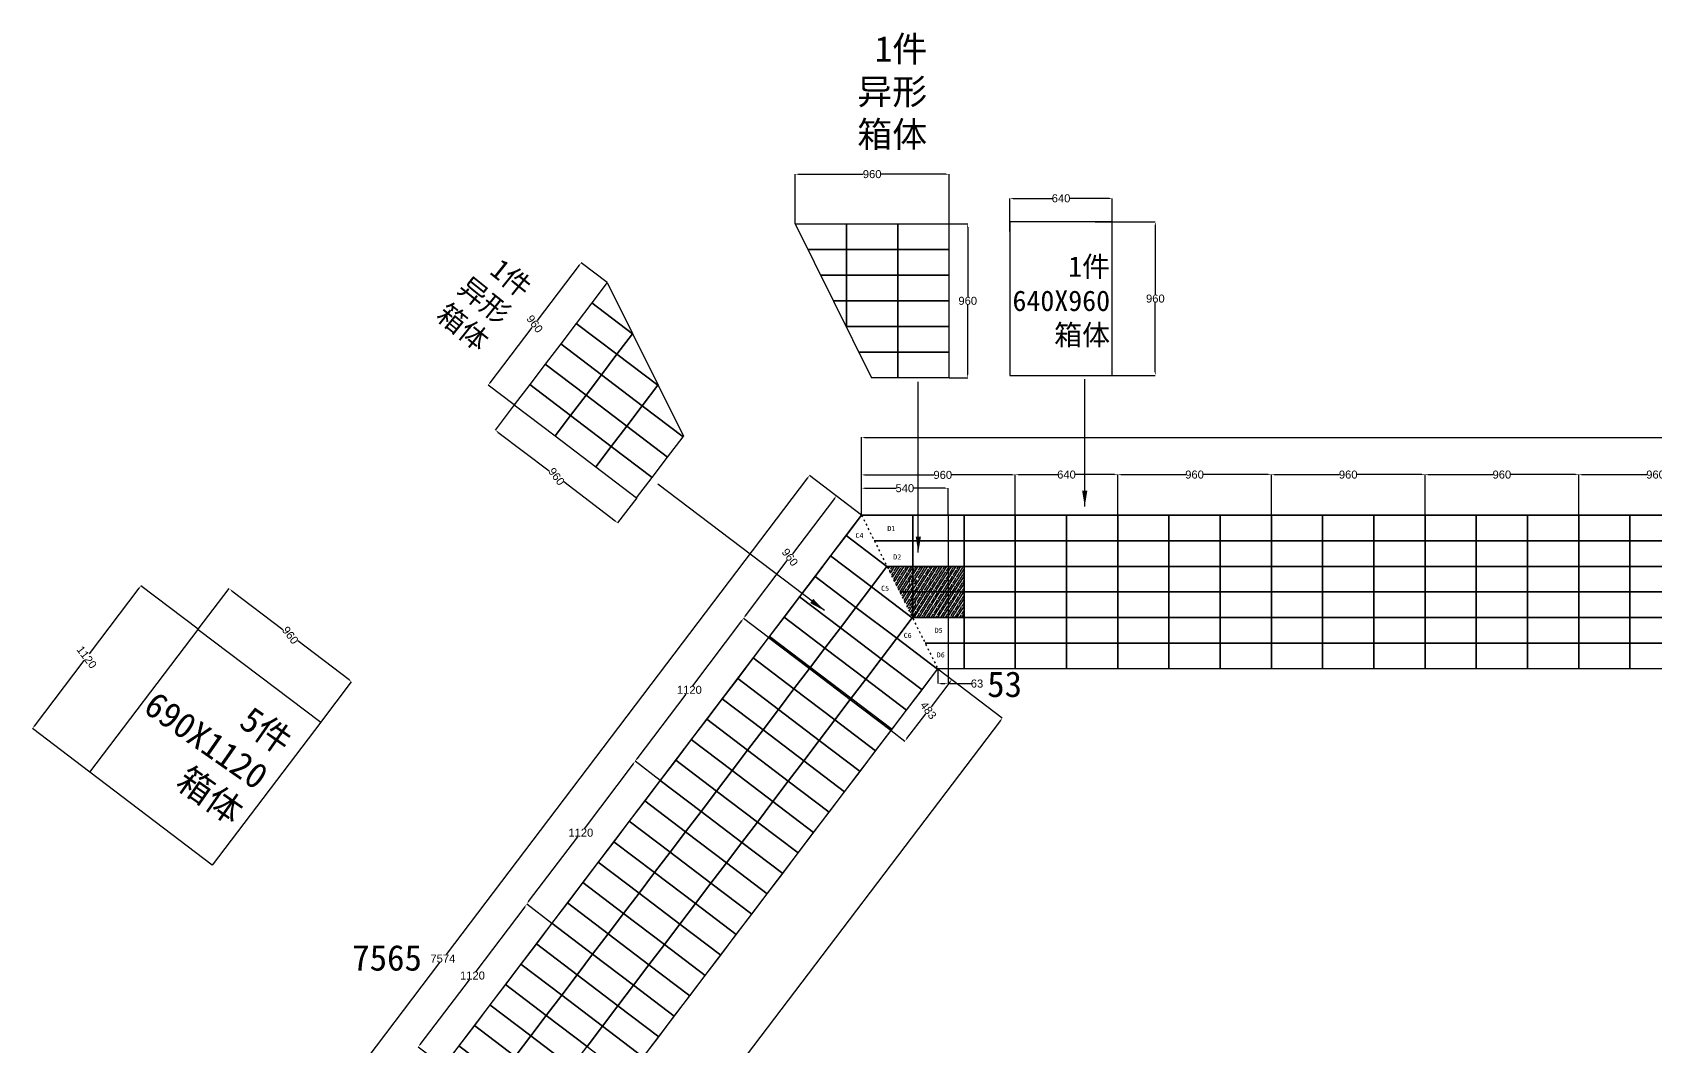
# Model space of a CAD drawing. Header units: inches. Extents: x 21093 to 127854, y 9039 to 35434.
# Drawn here: x 104754 to 114894, y 29102 to 35434 of the extents above; entities that cross this region are included whole.
import ezdxf

# ---------------------------------------------------------------- set-up
doc = ezdxf.new("R2010")
doc.units = ezdxf.units.IN
doc.header["$MEASUREMENT"] = 0
doc.linetypes.add('ACAD_ISO03W100', pattern=[30, 12, -18])
doc.styles.get("Standard").update_dxf_attribs({"font": 'arial.ttf'})
doc.dimstyles.get("Standard").update_dxf_attribs({"dimtxt": 50, "dimasz": 10, "dimexe": 0.18, "dimexo": 0.0625, "dimgap": 0.09, "dimtad": 0, "dimtih": 1, "dimtoh": 1, "dimdec": 0, "dimzin": 0, "dimdsep": 46, "dimtxsty": 'Standard', "dimcen": 0.09, "dimclrd": 3, "dimclre": 3, "dimclrt": 3, "dimadec": 0, "dimazin": 0, "dimtfac": 1, "dimtdec": 0, "dimtofl": 0, "dimtmove": 0, "dimatfit": 3, "dimfxl": 0, "dimtolj": 1, "dimtzin": 0, "dimarcsym": 0})
pattern_1 = [(237.63397, (107965.679, 25726.681), (-21.11614, 13.38315), []), (237.63397, (107969.545, 25709.432), (-21.11614, 13.38315), [31.25, -6.25, 0, -6.25])]

# ---------------------------------------------------------------- blocks, each defined once
blk = doc.blocks.new('*D179')
at = {"color": 3, "lineweight": -2}
for p, q in [((109934, 32420), (109934, 32589)), ((109954, 32588), (110149, 32588)), ((110454, 32588), (110259, 32588)), ((110474, 32420), (110474, 32589))]:
    blk.add_line(p, q, dxfattribs=at)
at = {"color": 3}
for points in [[(109954, 32592), (109954, 32585), (109934, 32588)], [(110454, 32592), (110454, 32585), (110474, 32588)]]:
    blk.add_solid(points, dxfattribs=at)
at = {"layer": 'Defpoints', "color": 0}
for p in [(109934, 32588), (109934, 32420), (110474, 32420)]:
    blk.add_point(p, dxfattribs=at)
at = {"color": 3, "insert": (110204, 32588), "char_height": 50, "attachment_point": 5}
blk.add_mtext('\\A1;540', dxfattribs=at)
blk = doc.blocks.new('*D180')
at = {"color": 3, "lineweight": -2}
for p, q in [((110410, 31460), (110410, 31368)), ((110474, 31460), (110474, 31368)), ((110430, 31368), (110454, 31368)), ((110474, 31368), (110619, 31368))]:
    blk.add_line(p, q, dxfattribs=at)
at = {"color": 3}
for points in [[(110430, 31371), (110430, 31365), (110410, 31368)], [(110454, 31371), (110454, 31365), (110474, 31368)]]:
    blk.add_solid(points, dxfattribs=at)
at = {"layer": 'Defpoints', "color": 0}
for p in [(110410, 31460), (110474, 31460), (110410, 31368)]:
    blk.add_point(p, dxfattribs=at)
at = {"color": 3, "insert": (110655, 31368), "char_height": 50, "attachment_point": 5}
blk.add_mtext('\\A1;63', dxfattribs=at)
blk = doc.blocks.new('*D181')
at = {"color": 3, "lineweight": -2}
for p, q in [((109596, 32652), (107338, 29677)), ((109934, 32420), (109608, 32668)), ((105041, 26651), (107299, 29626)), ((105354, 26388), (105028, 26635))]:
    blk.add_line(p, q, dxfattribs=at)
at = {"color": 3}
for points in [[(109593, 32654), (109599, 32650), (109608, 32667)], [(105038, 26653), (105043, 26649), (105028, 26635)]]:
    blk.add_solid(points, dxfattribs=at)
at = {"layer": 'Defpoints', "color": 0}
for p in [(109934, 32420), (105028, 26635), (105354, 26387)]:
    blk.add_point(p, dxfattribs=at)
at = {"color": 3, "insert": (107318, 29651), "char_height": 50, "attachment_point": 5}
blk.add_mtext('\\A1;7574', dxfattribs=at)
blk = doc.blocks.new('*D156')
at = {"color": 3, "lineweight": -2}
for p, q in [((110410, 31460), (110813, 31154)), ((110801, 31138), (108822, 28531)), ((106804, 25872), (108783, 28480)), ((106389, 26162), (106792, 25856))]:
    blk.add_line(p, q, dxfattribs=at)
at = {"color": 3}
for points in [[(110799, 31140), (110804, 31136), (110813, 31154)], [(106801, 25874), (106806, 25870), (106792, 25856)]]:
    blk.add_solid(points, dxfattribs=at)
at = {"layer": 'Defpoints', "color": 0}
for p in [(110410, 31460), (106389, 26162), (106792, 25856)]:
    blk.add_point(p, dxfattribs=at)
at = {"color": 3, "insert": (108802, 28505), "char_height": 50, "attachment_point": 5}
blk.add_mtext('\\A1;6651', dxfattribs=at)
blk = doc.blocks.new('*D184')
at = {"color": 3, "lineweight": -2}
for p, q in [((109934, 32420), (109934, 32672)), ((109954, 32671), (110386, 32671)), ((110874, 32671), (110496, 32671)), ((110894, 32420), (110894, 32672))]:
    blk.add_line(p, q, dxfattribs=at)
at = {"color": 3}
for points in [[(109954, 32675), (109954, 32668), (109934, 32671)], [(110874, 32675), (110874, 32668), (110894, 32671)]]:
    blk.add_solid(points, dxfattribs=at)
at = {"layer": 'Defpoints', "color": 0}
for p in [(110894, 32671), (109934, 32420), (110894, 32420)]:
    blk.add_point(p, dxfattribs=at)
at = {"color": 3, "insert": (110441, 32671), "char_height": 50, "attachment_point": 5}
blk.add_mtext('\\A1;960', dxfattribs=at)
blk = doc.blocks.new('*D187')
at = {"color": 3, "lineweight": -2}
for p, q in [((110860, 34191), (110860, 34398)), ((110880, 34398), (111125, 34398)), ((111480, 34398), (111236, 34398)), ((111500, 34191), (111500, 34398))]:
    blk.add_line(p, q, dxfattribs=at)
at = {"color": 3}
for points in [[(110880, 34401), (110880, 34394), (110860, 34398)], [(111480, 34401), (111480, 34394), (111500, 34398)]]:
    blk.add_solid(points, dxfattribs=at)
at = {"layer": 'Defpoints', "color": 0}
for p in [(110860, 34398), (110860, 34191), (111500, 34191)]:
    blk.add_point(p, dxfattribs=at)
at = {"color": 3, "insert": (111180, 34398), "char_height": 50, "attachment_point": 5}
blk.add_mtext('\\A1;640', dxfattribs=at)
blk = doc.blocks.new('*D188')
at = {"color": 3, "lineweight": -2}
for p, q in [((111394, 34252), (111769, 34252)), ((111769, 34232), (111769, 33798)), ((111769, 33312), (111769, 33746)), ((111394, 33292), (111769, 33292))]:
    blk.add_line(p, q, dxfattribs=at)
at = {"color": 3}
for points in [[(111766, 34232), (111772, 34232), (111769, 34252)], [(111766, 33312), (111772, 33312), (111769, 33292)]]:
    blk.add_solid(points, dxfattribs=at)
at = {"layer": 'Defpoints', "color": 0}
for p in [(111394, 34252), (111394, 33292), (111769, 33292)]:
    blk.add_point(p, dxfattribs=at)
at = {"color": 3, "insert": (111769, 33772), "char_height": 50, "attachment_point": 5}
blk.add_mtext('\\A1;960', dxfattribs=at)
blk = doc.blocks.new('*D189')
at = {"color": 3, "lineweight": -2}
for p, q in [((110410, 31460), (110498, 31394)), ((110486, 31378), (110368, 31223)), ((110217, 31025), (110335, 31180)), ((110118, 31075), (110205, 31009))]:
    blk.add_line(p, q, dxfattribs=at)
at = {"color": 3}
for points in [[(110488, 31376), (110483, 31380), (110498, 31394)], [(110220, 31023), (110215, 31027), (110205, 31009)]]:
    blk.add_solid(points, dxfattribs=at)
at = {"layer": 'Defpoints', "color": 0}
for p in [(110410, 31460), (110498, 31394), (110118, 31075)]:
    blk.add_point(p, dxfattribs=at)
at = {"color": 3, "insert": (110351, 31201), "char_height": 50, "attachment_point": 5, "rotation": 307.2034}
blk.add_mtext('\\A1;483', dxfattribs=at)
blk = doc.blocks.new('*D190')
at = {"color": 3, "lineweight": -2}
for p, q in [((109764, 32524), (109502, 32178)), ((109934, 32420), (109776, 32540)), ((109208, 31791), (109470, 32136)), ((109353, 31656), (109196, 31775))]:
    blk.add_line(p, q, dxfattribs=at)
at = {"color": 3}
for points in [[(109767, 32522), (109762, 32526), (109776, 32540)], [(109211, 31789), (109205, 31793), (109196, 31775)]]:
    blk.add_solid(points, dxfattribs=at)
at = {"layer": 'Defpoints', "color": 0}
for p in [(109776, 32540), (109934, 32420), (109353, 31655)]:
    blk.add_point(p, dxfattribs=at)
at = {"color": 3, "insert": (109486, 32157), "char_height": 50, "attachment_point": 5, "rotation": 307.2034}
blk.add_mtext('\\A1;960', dxfattribs=at)
blk = doc.blocks.new('*D157')
at = {"color": 3, "lineweight": -2}
for p, q in [((109934, 32420), (109934, 32906)), ((109954, 32905), (118864, 32905)), ((127834, 32905), (119047, 32905)), ((127854, 32420), (127854, 32906))]:
    blk.add_line(p, q, dxfattribs=at)
at = {"color": 3}
for points in [[(109954, 32909), (109954, 32902), (109934, 32905)], [(127834, 32909), (127834, 32902), (127854, 32905)]]:
    blk.add_solid(points, dxfattribs=at)
at = {"layer": 'Defpoints', "color": 0}
for p in [(109934, 32905), (109934, 32420), (127854, 32420)]:
    blk.add_point(p, dxfattribs=at)
at = {"color": 3, "insert": (118955, 32905), "char_height": 50, "attachment_point": 5}
blk.add_mtext('\\A1;17920', dxfattribs=at)
blk = doc.blocks.new('*D197')
at = {"color": 3, "lineweight": -2}
for p, q in [((107830, 29975), (107523, 29570)), ((107999, 29871), (107842, 29991)), ((107177, 29115), (107484, 29519)), ((107322, 28979), (107164, 29099))]:
    blk.add_line(p, q, dxfattribs=at)
at = {"color": 3}
for points in [[(107827, 29977), (107832, 29973), (107842, 29991)], [(107174, 29117), (107179, 29113), (107164, 29099)]]:
    blk.add_solid(points, dxfattribs=at)
at = {"layer": 'Defpoints', "color": 0}
for p in [(107999, 29871), (107164, 29099), (107322, 28979)]:
    blk.add_point(p, dxfattribs=at)
at = {"color": 3, "insert": (107503, 29545), "char_height": 50, "attachment_point": 5}
blk.add_mtext('\\A1;1120', dxfattribs=at)
blk = doc.blocks.new('*D198')
at = {"color": 3, "lineweight": -2}
for p, q in [((108507, 30867), (108200, 30462)), ((108676, 30763), (108519, 30883)), ((107854, 30007), (108161, 30411)), ((107999, 29871), (107842, 29991))]:
    blk.add_line(p, q, dxfattribs=at)
at = {"color": 3}
for points in [[(108504, 30869), (108510, 30865), (108519, 30883)], [(107851, 30009), (107856, 30005), (107842, 29991)]]:
    blk.add_solid(points, dxfattribs=at)
at = {"layer": 'Defpoints', "color": 0}
for p in [(108519, 30883), (108676, 30763), (107999, 29871)]:
    blk.add_point(p, dxfattribs=at)
at = {"color": 3, "insert": (108180, 30437), "char_height": 50, "attachment_point": 5}
blk.add_mtext('\\A1;1120', dxfattribs=at)
blk = doc.blocks.new('*D158')
at = {"color": 3, "lineweight": -2}
for p, q in [((109184, 31759), (108877, 31354)), ((109353, 31656), (109196, 31775)), ((108531, 30899), (108838, 31303)), ((108676, 30763), (108519, 30883))]:
    blk.add_line(p, q, dxfattribs=at)
at = {"color": 3}
for points in [[(109181, 31761), (109187, 31757), (109196, 31775)], [(108528, 30901), (108534, 30897), (108519, 30883)]]:
    blk.add_solid(points, dxfattribs=at)
at = {"layer": 'Defpoints', "color": 0}
for p in [(109196, 31775), (109353, 31656), (108676, 30763)]:
    blk.add_point(p, dxfattribs=at)
at = {"color": 3, "insert": (108858, 31329), "char_height": 50, "attachment_point": 5}
blk.add_mtext('\\A1;1120', dxfattribs=at)
blk = doc.blocks.new('*D199')
at = {"color": 3, "lineweight": -2}
for p, q in [((105419, 31963), (105109, 31554)), ((105790, 31707), (105431, 31979)), ((104766, 31103), (105077, 31512)), ((105113, 30815), (104754, 31087))]:
    blk.add_line(p, q, dxfattribs=at)
at = {"color": 3}
for points in [[(105422, 31961), (105417, 31965), (105432, 31979)], [(104769, 31101), (104764, 31105), (104754, 31087)]]:
    blk.add_solid(points, dxfattribs=at)
at = {"layer": 'Defpoints', "color": 0}
for p in [(105432, 31979), (105790, 31707), (105113, 30815)]:
    blk.add_point(p, dxfattribs=at)
at = {"color": 3, "insert": (105093, 31533), "char_height": 50, "attachment_point": 5, "rotation": 307.2034}
blk.add_mtext('\\A1;1120', dxfattribs=at)
blk = doc.blocks.new('*D200')
at = {"color": 3, "lineweight": -2}
for p, q in [((105790, 31707), (105983, 31961)), ((105999, 31948), (106319, 31705)), ((106732, 31392), (106411, 31636)), ((106555, 31126), (106748, 31380))]:
    blk.add_line(p, q, dxfattribs=at)
at = {"color": 3}
for points in [[(106001, 31951), (105997, 31946), (105983, 31960)], [(106734, 31395), (106730, 31389), (106747, 31380)]]:
    blk.add_solid(points, dxfattribs=at)
at = {"layer": 'Defpoints', "color": 0}
for p in [(105790, 31707), (106747, 31380), (106555, 31126)]:
    blk.add_point(p, dxfattribs=at)
at = {"color": 3, "insert": (106365, 31670), "char_height": 50, "attachment_point": 5, "rotation": 307.2034}
blk.add_mtext('\\A1;960', dxfattribs=at)
blk = doc.blocks.new('*D210')
at = {"color": 3, "lineweight": -2}
for p, q in [((108170, 33980), (107908, 33635)), ((108344, 33873), (108182, 33996)), ((107613, 33247), (107876, 33592)), ((107764, 33108), (107601, 33231))]:
    blk.add_line(p, q, dxfattribs=at)
at = {"color": 3}
for points in [[(108172, 33978), (108167, 33982), (108182, 33996)], [(107616, 33245), (107611, 33249), (107601, 33231)]]:
    blk.add_solid(points, dxfattribs=at)
at = {"layer": 'Defpoints', "color": 0}
for p in [(108344, 33872), (107601, 33231), (107764, 33108)]:
    blk.add_point(p, dxfattribs=at)
at = {"color": 3, "insert": (107892, 33614), "char_height": 50, "attachment_point": 5, "rotation": 307.2034}
blk.add_mtext('\\A1;960', dxfattribs=at)
blk = doc.blocks.new('*D211')
at = {"color": 3, "lineweight": -2}
for p, q in [((107764, 33108), (107645, 32951)), ((107661, 32939), (107982, 32696)), ((108394, 32383), (108073, 32627)), ((108529, 32527), (108410, 32371))]:
    blk.add_line(p, q, dxfattribs=at)
at = {"color": 3}
for points in [[(107663, 32942), (107659, 32937), (107645, 32952)], [(108396, 32386), (108392, 32381), (108410, 32371)]]:
    blk.add_solid(points, dxfattribs=at)
at = {"layer": 'Defpoints', "color": 0}
for p in [(107764, 33108), (108529, 32527), (108410, 32371)]:
    blk.add_point(p, dxfattribs=at)
at = {"color": 3, "insert": (108028, 32661), "char_height": 50, "attachment_point": 5, "rotation": 307.2034}
blk.add_mtext('\\A1;960', dxfattribs=at)
blk = doc.blocks.new('*D212')
at = {"color": 3, "lineweight": -2}
for p, q in [((111534, 32420), (111534, 32673)), ((111554, 32673), (111959, 32673)), ((112474, 32673), (112069, 32673)), ((112494, 32420), (112494, 32673))]:
    blk.add_line(p, q, dxfattribs=at)
at = {"color": 3}
for points in [[(111554, 32676), (111554, 32670), (111534, 32673)], [(112474, 32676), (112474, 32670), (112494, 32673)]]:
    blk.add_solid(points, dxfattribs=at)
at = {"layer": 'Defpoints', "color": 0}
for p in [(112494, 32673), (111534, 32420), (112494, 32420)]:
    blk.add_point(p, dxfattribs=at)
at = {"color": 3, "insert": (112014, 32673), "char_height": 50, "attachment_point": 5}
blk.add_mtext('\\A1;960', dxfattribs=at)
blk = doc.blocks.new('*D162')
at = {"color": 3, "lineweight": -2}
for p, q in [((112494, 32420), (112494, 32673)), ((112514, 32673), (112919, 32673)), ((113434, 32673), (113029, 32673)), ((113454, 32420), (113454, 32673))]:
    blk.add_line(p, q, dxfattribs=at)
at = {"color": 3}
for points in [[(112514, 32676), (112514, 32669), (112494, 32673)], [(113434, 32676), (113434, 32669), (113454, 32673)]]:
    blk.add_solid(points, dxfattribs=at)
at = {"layer": 'Defpoints', "color": 0}
for p in [(113454, 32673), (112494, 32420), (113454, 32420)]:
    blk.add_point(p, dxfattribs=at)
at = {"color": 3, "insert": (112974, 32673), "char_height": 50, "attachment_point": 5}
blk.add_mtext('\\A1;960', dxfattribs=at)
blk = doc.blocks.new('*D163')
at = {"color": 3, "lineweight": -2}
for p, q in [((113454, 32420), (113454, 32673)), ((113474, 32673), (113879, 32673)), ((114394, 32673), (113989, 32673)), ((114414, 32420), (114414, 32673))]:
    blk.add_line(p, q, dxfattribs=at)
at = {"color": 3}
for points in [[(113474, 32676), (113474, 32669), (113454, 32673)], [(114394, 32676), (114394, 32669), (114414, 32673)]]:
    blk.add_solid(points, dxfattribs=at)
at = {"layer": 'Defpoints', "color": 0}
for p in [(114414, 32673), (113454, 32420), (114414, 32420)]:
    blk.add_point(p, dxfattribs=at)
at = {"color": 3, "insert": (113934, 32673), "char_height": 50, "attachment_point": 5}
blk.add_mtext('\\A1;960', dxfattribs=at)
blk = doc.blocks.new('*D164')
at = {"color": 3, "lineweight": -2}
for p, q in [((114414, 32420), (114414, 32673)), ((114434, 32673), (114839, 32673)), ((115354, 32673), (114949, 32673)), ((115374, 32420), (115374, 32673))]:
    blk.add_line(p, q, dxfattribs=at)
at = {"color": 3}
for points in [[(114434, 32676), (114434, 32669), (114414, 32673)], [(115354, 32676), (115354, 32669), (115374, 32673)]]:
    blk.add_solid(points, dxfattribs=at)
at = {"layer": 'Defpoints', "color": 0}
for p in [(115374, 32673), (114414, 32420), (115374, 32420)]:
    blk.add_point(p, dxfattribs=at)
at = {"color": 3, "insert": (114894, 32673), "char_height": 50, "attachment_point": 5}
blk.add_mtext('\\A1;960', dxfattribs=at)
blk = doc.blocks.new('*D178')
at = {"color": 3, "lineweight": -2}
for p, q in [((110894, 32420), (110894, 32673)), ((110914, 32673), (111159, 32673)), ((111514, 32673), (111269, 32673)), ((111534, 32420), (111534, 32673))]:
    blk.add_line(p, q, dxfattribs=at)
at = {"color": 3}
for points in [[(110914, 32676), (110914, 32669), (110894, 32673)], [(111514, 32676), (111514, 32669), (111534, 32673)]]:
    blk.add_solid(points, dxfattribs=at)
at = {"layer": 'Defpoints', "color": 0}
for p in [(110894, 32673), (110894, 32420), (111534, 32420)]:
    blk.add_point(p, dxfattribs=at)
at = {"color": 3, "insert": (111214, 32673), "char_height": 50, "attachment_point": 5}
blk.add_mtext('\\A1;640', dxfattribs=at)
blk = doc.blocks.new('*D214')
at = {"color": 3, "lineweight": -2}
for p, q in [((109520, 34238), (109520, 34549)), ((109540, 34549), (109944, 34549)), ((110460, 34549), (110055, 34549)), ((110480, 34238), (110480, 34549))]:
    blk.add_line(p, q, dxfattribs=at)
at = {"color": 3}
for points in [[(109540, 34552), (109540, 34545), (109520, 34549)], [(110460, 34552), (110460, 34545), (110480, 34549)]]:
    blk.add_solid(points, dxfattribs=at)
at = {"layer": 'Defpoints', "color": 0}
for p in [(109520, 34549), (109520, 34238), (110480, 34238)]:
    blk.add_point(p, dxfattribs=at)
at = {"color": 3, "insert": (110000, 34549), "char_height": 50, "attachment_point": 5}
blk.add_mtext('\\A1;960', dxfattribs=at)
blk = doc.blocks.new('*D215')
at = {"color": 3, "lineweight": -2}
for p, q in [((110480, 34238), (110597, 34238)), ((110597, 34218), (110597, 33784)), ((110597, 33298), (110597, 33733)), ((110480, 33278), (110597, 33278))]:
    blk.add_line(p, q, dxfattribs=at)
at = {"color": 3}
for points in [[(110593, 34218), (110600, 34218), (110597, 34238)], [(110593, 33298), (110600, 33298), (110597, 33278)]]:
    blk.add_solid(points, dxfattribs=at)
at = {"layer": 'Defpoints', "color": 0}
for p in [(110480, 34238), (110480, 33278), (110597, 33278)]:
    blk.add_point(p, dxfattribs=at)
at = {"color": 3, "insert": (110597, 33758), "char_height": 50, "attachment_point": 5}
blk.add_mtext('\\A1;960', dxfattribs=at)

msp = doc.modelspace()

# ---------------------------------------------------------------- hatches: boundary and pattern name
h = msp.add_hatch()
h.set_pattern_fill('ANSI35', color=3, scale=100, style=0)
h.set_pattern_definition(pattern_1)
h.paths.add_polyline_path([(110473.9, 31940.1), (110473.9, 32100.1), (110573.9, 32100.1), (110573.9, 31940.1)])
h.paths.add_polyline_path([(110253.9, 31940.1), (110253.9, 32100.1), (110473.9, 32100.1), (110473.9, 31940.1)])
h.paths.add_polyline_path([(110172.2, 31940.1), (110092.7, 32100.1), (110253.9, 32100.1), (110253.9, 31940.1)])
h.paths.add_polyline_path([(110288.5, 31974.5), (110226.9, 31974.5), (110226.9, 32036), (110288.5, 32036)], flags=9)
h = msp.add_hatch()
h.set_pattern_fill('ANSI35', color=48, scale=100, style=0)
h.set_pattern_definition(pattern_1)
h.paths.add_polyline_path([(110253.9, 31780.1), (110253.9, 31940.1), (110473.9, 31940.1), (110473.9, 31780.1)])
h.paths.add_polyline_path([(110473.9, 31780.1), (110473.9, 31940.1), (110573.9, 31940.1), (110573.9, 31780.1)])
h.paths.add_polyline_path([(110253.9, 31780.1), (110251.6, 31780.1), (110172.2, 31940.1), (110253.9, 31940.1)])
h.paths.add_polyline_path([(110289.6, 31843.4), (110228.1, 31843.4), (110228.1, 31904.9), (110289.6, 31904.9)], flags=9)

# ---------------------------------------------------------------- linework, layer by layer
at = {"color": 8}
msp.add_line((109519.6, 34238.1), (109996.1, 33278.1), dxfattribs=at)
at = {"color": 4}
msp.add_line((108344.4, 33872.5), (108821, 32912.5), dxfattribs=at)
at = {"color": 5}
for p, q in [((105354.3, 26387.5), (109933.9, 32420.1)), ((127753.9, 32420.1), (109933.9, 32420.1)), ((110473.9, 32420.1), (110473.9, 31460.1)), ((109359.5, 31663.5), (110124.1, 31083)), ((106388.6, 26162.3), (110410.4, 31460.1)), ((127753.9, 31460.1), (110410.4, 31460.1))]:
    msp.add_line(p, q, dxfattribs=at)
at = {"color": 1, "linetype": 'ACAD_ISO03W100'}
msp.add_line((109933.9, 32420.1), (110410.4, 31460.1), dxfattribs=at)
at = {"color": 8}
for points in [[(109519.6, 34238.1), (109839.6, 34238.1), (109839.6, 34078.1), (109599, 34078.1)], [(109599, 34078.1), (109839.6, 34078.1), (109839.6, 33918.1), (109678.4, 33918.1)], [(109678.4, 33918.1), (109839.6, 33918.1), (109839.6, 33758.1), (109757.8, 33758.1)], [(109757.8, 33758.1), (109839.6, 33758.1), (109839.6, 33598.1), (109837.3, 33598.1)], [(109839.6, 33593.5), (109839.6, 33598.1), (110159.6, 33598.1), (110159.6, 33438.1), (109916.7, 33438.1)], [(109916.7, 33438.1), (110159.6, 33438.1), (110159.6, 33278.1), (109996.1, 33278.1)], [(109933.9, 32420.1), (110253.9, 32420.1), (110253.9, 32260.1), (110013.3, 32260.1)], [(110013.3, 32260.1), (110253.9, 32260.1), (110253.9, 32100.1), (110092.7, 32100.1)], [(110092.7, 32100.1), (110253.9, 32100.1), (110253.9, 31940.1), (110172.2, 31940.1)], [(110172.2, 31940.1), (110253.9, 31940.1), (110253.9, 31780.1), (110251.6, 31780.1)], [(110253.9, 31775.4), (110253.9, 31780.1), (110573.9, 31780.1), (110573.9, 31620.1), (110331, 31620.1)], [(110331, 31620.1), (110573.9, 31620.1), (110573.9, 31460.1), (110410.4, 31460.1)]]:
    msp.add_lwpolyline(points, dxfattribs=at)
for points in [[(109839.6, 34238.1), (110159.6, 34238.1), (110159.6, 34078.1), (109839.6, 34078.1)], [(110159.6, 34238.1), (110479.6, 34238.1), (110479.6, 34078.1), (110159.6, 34078.1)], [(109839.6, 34078.1), (110159.6, 34078.1), (110159.6, 33918.1), (109839.6, 33918.1)], [(110159.6, 34078.1), (110479.6, 34078.1), (110479.6, 33918.1), (110159.6, 33918.1)], [(109839.6, 33918.1), (110159.6, 33918.1), (110159.6, 33758.1), (109839.6, 33758.1)], [(110159.6, 33918.1), (110479.6, 33918.1), (110479.6, 33758.1), (110159.6, 33758.1)], [(109839.6, 33758.1), (110159.6, 33758.1), (110159.6, 33598.1), (109839.6, 33598.1)], [(110159.6, 33758.1), (110479.6, 33758.1), (110479.6, 33598.1), (110159.6, 33598.1)], [(110159.6, 33598.1), (110479.6, 33598.1), (110479.6, 33438.1), (110159.6, 33438.1)], [(110159.6, 33438.1), (110479.6, 33438.1), (110479.6, 33278.1), (110159.6, 33278.1)], [(110253.9, 32420.1), (110573.9, 32420.1), (110573.9, 32260.1), (110253.9, 32260.1)], [(110573.9, 32420.1), (110893.9, 32420.1), (110893.9, 32260.1), (110573.9, 32260.1)], [(110893.9, 32420.1), (111213.9, 32420.1), (111213.9, 32260.1), (110893.9, 32260.1)], [(111213.9, 32420.1), (111533.9, 32420.1), (111533.9, 32260.1), (111213.9, 32260.1)], [(111533.9, 32420.1), (111853.9, 32420.1), (111853.9, 32260.1), (111533.9, 32260.1)], [(111853.9, 32420.1), (112173.9, 32420.1), (112173.9, 32260.1), (111853.9, 32260.1)], [(112173.9, 32420.1), (112493.9, 32420.1), (112493.9, 32260.1), (112173.9, 32260.1)], [(112493.9, 32420.1), (112813.9, 32420.1), (112813.9, 32260.1), (112493.9, 32260.1)], [(112813.9, 32420.1), (113133.9, 32420.1), (113133.9, 32260.1), (112813.9, 32260.1)], [(113133.9, 32420.1), (113453.9, 32420.1), (113453.9, 32260.1), (113133.9, 32260.1)], [(113453.9, 32420.1), (113773.9, 32420.1), (113773.9, 32260.1), (113453.9, 32260.1)], [(113773.9, 32420.1), (114093.9, 32420.1), (114093.9, 32260.1), (113773.9, 32260.1)], [(114093.9, 32420.1), (114413.9, 32420.1), (114413.9, 32260.1), (114093.9, 32260.1)], [(114413.9, 32420.1), (114733.9, 32420.1), (114733.9, 32260.1), (114413.9, 32260.1)], [(114733.9, 32420.1), (115053.9, 32420.1), (115053.9, 32260.1), (114733.9, 32260.1)], [(110253.9, 32260.1), (110573.9, 32260.1), (110573.9, 32100.1), (110253.9, 32100.1)], [(110573.9, 32260.1), (110893.9, 32260.1), (110893.9, 32100.1), (110573.9, 32100.1)], [(110893.9, 32260.1), (111213.9, 32260.1), (111213.9, 32100.1), (110893.9, 32100.1)], [(111213.9, 32260.1), (111533.9, 32260.1), (111533.9, 32100.1), (111213.9, 32100.1)], [(111533.9, 32260.1), (111853.9, 32260.1), (111853.9, 32100.1), (111533.9, 32100.1)], [(111853.9, 32260.1), (112173.9, 32260.1), (112173.9, 32100.1), (111853.9, 32100.1)], [(112173.9, 32260.1), (112493.9, 32260.1), (112493.9, 32100.1), (112173.9, 32100.1)], [(112493.9, 32260.1), (112813.9, 32260.1), (112813.9, 32100.1), (112493.9, 32100.1)], [(112813.9, 32260.1), (113133.9, 32260.1), (113133.9, 32100.1), (112813.9, 32100.1)], [(113133.9, 32260.1), (113453.9, 32260.1), (113453.9, 32100.1), (113133.9, 32100.1)], [(113453.9, 32260.1), (113773.9, 32260.1), (113773.9, 32100.1), (113453.9, 32100.1)], [(113773.9, 32260.1), (114093.9, 32260.1), (114093.9, 32100.1), (113773.9, 32100.1)], [(114093.9, 32260.1), (114413.9, 32260.1), (114413.9, 32100.1), (114093.9, 32100.1)], [(114413.9, 32260.1), (114733.9, 32260.1), (114733.9, 32100.1), (114413.9, 32100.1)], [(114733.9, 32260.1), (115053.9, 32260.1), (115053.9, 32100.1), (114733.9, 32100.1)], [(110253.9, 32100.1), (110573.9, 32100.1), (110573.9, 31940.1), (110253.9, 31940.1)], [(110573.9, 32100.1), (110893.9, 32100.1), (110893.9, 31940.1), (110573.9, 31940.1)], [(110893.9, 32100.1), (111213.9, 32100.1), (111213.9, 31940.1), (110893.9, 31940.1)], [(111213.9, 32100.1), (111533.9, 32100.1), (111533.9, 31940.1), (111213.9, 31940.1)], [(111533.9, 32100.1), (111853.9, 32100.1), (111853.9, 31940.1), (111533.9, 31940.1)], [(111853.9, 32100.1), (112173.9, 32100.1), (112173.9, 31940.1), (111853.9, 31940.1)], [(112173.9, 32100.1), (112493.9, 32100.1), (112493.9, 31940.1), (112173.9, 31940.1)], [(112493.9, 32100.1), (112813.9, 32100.1), (112813.9, 31940.1), (112493.9, 31940.1)], [(112813.9, 32100.1), (113133.9, 32100.1), (113133.9, 31940.1), (112813.9, 31940.1)], [(113133.9, 32100.1), (113453.9, 32100.1), (113453.9, 31940.1), (113133.9, 31940.1)], [(113453.9, 32100.1), (113773.9, 32100.1), (113773.9, 31940.1), (113453.9, 31940.1)], [(113773.9, 32100.1), (114093.9, 32100.1), (114093.9, 31940.1), (113773.9, 31940.1)], [(114093.9, 32100.1), (114413.9, 32100.1), (114413.9, 31940.1), (114093.9, 31940.1)], [(114413.9, 32100.1), (114733.9, 32100.1), (114733.9, 31940.1), (114413.9, 31940.1)], [(114733.9, 32100.1), (115053.9, 32100.1), (115053.9, 31940.1), (114733.9, 31940.1)], [(110253.9, 31940.1), (110573.9, 31940.1), (110573.9, 31780.1), (110253.9, 31780.1)], [(110573.9, 31940.1), (110893.9, 31940.1), (110893.9, 31780.1), (110573.9, 31780.1)], [(110893.9, 31940.1), (111213.9, 31940.1), (111213.9, 31780.1), (110893.9, 31780.1)], [(111213.9, 31940.1), (111533.9, 31940.1), (111533.9, 31780.1), (111213.9, 31780.1)], [(111533.9, 31940.1), (111853.9, 31940.1), (111853.9, 31780.1), (111533.9, 31780.1)], [(111853.9, 31940.1), (112173.9, 31940.1), (112173.9, 31780.1), (111853.9, 31780.1)], [(112173.9, 31940.1), (112493.9, 31940.1), (112493.9, 31780.1), (112173.9, 31780.1)], [(112493.9, 31940.1), (112813.9, 31940.1), (112813.9, 31780.1), (112493.9, 31780.1)], [(112813.9, 31940.1), (113133.9, 31940.1), (113133.9, 31780.1), (112813.9, 31780.1)], [(113133.9, 31940.1), (113453.9, 31940.1), (113453.9, 31780.1), (113133.9, 31780.1)], [(113453.9, 31940.1), (113773.9, 31940.1), (113773.9, 31780.1), (113453.9, 31780.1)], [(113773.9, 31940.1), (114093.9, 31940.1), (114093.9, 31780.1), (113773.9, 31780.1)], [(114093.9, 31940.1), (114413.9, 31940.1), (114413.9, 31780.1), (114093.9, 31780.1)], [(114413.9, 31940.1), (114733.9, 31940.1), (114733.9, 31780.1), (114413.9, 31780.1)], [(114733.9, 31940.1), (115053.9, 31940.1), (115053.9, 31780.1), (114733.9, 31780.1)], [(110573.9, 31780.1), (110893.9, 31780.1), (110893.9, 31620.1), (110573.9, 31620.1)], [(110893.9, 31780.1), (111213.9, 31780.1), (111213.9, 31620.1), (110893.9, 31620.1)], [(111213.9, 31780.1), (111533.9, 31780.1), (111533.9, 31620.1), (111213.9, 31620.1)], [(111533.9, 31780.1), (111853.9, 31780.1), (111853.9, 31620.1), (111533.9, 31620.1)], [(111853.9, 31780.1), (112173.9, 31780.1), (112173.9, 31620.1), (111853.9, 31620.1)], [(112173.9, 31780.1), (112493.9, 31780.1), (112493.9, 31620.1), (112173.9, 31620.1)], [(112493.9, 31780.1), (112813.9, 31780.1), (112813.9, 31620.1), (112493.9, 31620.1)], [(112813.9, 31780.1), (113133.9, 31780.1), (113133.9, 31620.1), (112813.9, 31620.1)], [(113133.9, 31780.1), (113453.9, 31780.1), (113453.9, 31620.1), (113133.9, 31620.1)], [(113453.9, 31780.1), (113773.9, 31780.1), (113773.9, 31620.1), (113453.9, 31620.1)], [(113773.9, 31780.1), (114093.9, 31780.1), (114093.9, 31620.1), (113773.9, 31620.1)], [(114093.9, 31780.1), (114413.9, 31780.1), (114413.9, 31620.1), (114093.9, 31620.1)], [(114413.9, 31780.1), (114733.9, 31780.1), (114733.9, 31620.1), (114413.9, 31620.1)], [(114733.9, 31780.1), (115053.9, 31780.1), (115053.9, 31620.1), (114733.9, 31620.1)], [(110573.9, 31620.1), (110893.9, 31620.1), (110893.9, 31460.1), (110573.9, 31460.1)], [(110893.9, 31620.1), (111213.9, 31620.1), (111213.9, 31460.1), (110893.9, 31460.1)], [(111213.9, 31620.1), (111533.9, 31620.1), (111533.9, 31460.1), (111213.9, 31460.1)], [(111533.9, 31620.1), (111853.9, 31620.1), (111853.9, 31460.1), (111533.9, 31460.1)], [(111853.9, 31620.1), (112173.9, 31620.1), (112173.9, 31460.1), (111853.9, 31460.1)], [(112173.9, 31620.1), (112493.9, 31620.1), (112493.9, 31460.1), (112173.9, 31460.1)], [(112493.9, 31620.1), (112813.9, 31620.1), (112813.9, 31460.1), (112493.9, 31460.1)], [(112813.9, 31620.1), (113133.9, 31620.1), (113133.9, 31460.1), (112813.9, 31460.1)], [(113133.9, 31620.1), (113453.9, 31620.1), (113453.9, 31460.1), (113133.9, 31460.1)], [(113453.9, 31620.1), (113773.9, 31620.1), (113773.9, 31460.1), (113453.9, 31460.1)], [(113773.9, 31620.1), (114093.9, 31620.1), (114093.9, 31460.1), (113773.9, 31460.1)], [(114093.9, 31620.1), (114413.9, 31620.1), (114413.9, 31460.1), (114093.9, 31460.1)], [(114413.9, 31620.1), (114733.9, 31620.1), (114733.9, 31460.1), (114413.9, 31460.1)], [(114733.9, 31620.1), (115053.9, 31620.1), (115053.9, 31460.1), (114733.9, 31460.1)]]:
    msp.add_lwpolyline(points, close=True, dxfattribs=at)
at = {"color": 3}
for points in [[(111500.2, 34252.1), (110860.2, 34252.1), (110860.2, 33292.1), (111500.2, 33292.1)], [(106554.9, 31126.3), (105877.7, 30234.2), (105113.1, 30814.7), (105790.3, 31706.8)]]:
    msp.add_lwpolyline(points, close=True, dxfattribs=at)
at = {"color": 4}
for points in [[(108344.4, 33872.5), (108247.7, 33745.1), (108502.6, 33551.6), (108503.3, 33552.5)], [(108504.4, 33550.2), (108502.6, 33551.6), (108405.8, 33424.1), (108660.7, 33230.6), (108662.1, 33232.5)], [(108664.4, 33227.8), (108660.7, 33230.6), (108564, 33103.2), (108818.8, 32909.7), (108821, 32912.5)], [(109933.9, 32420.1), (109837.2, 32292.7), (110092, 32099.2), (110092.7, 32100.1)], [(110093.9, 32097.8), (110092, 32099.2), (109995.3, 31971.8), (110250.2, 31778.3), (110251.6, 31780.1)], [(110092.7, 32100.1), (110092, 32099.2), (110093.9, 32097.8)], [(110253.9, 31775.4), (110250.2, 31778.3), (110153.4, 31650.8), (110408.3, 31457.4), (110410.4, 31460.1)], [(110251.6, 31780.1), (110250.2, 31778.3), (110253.9, 31775.4)]]:
    msp.add_lwpolyline(points, dxfattribs=at)
for points in [[(108247.7, 33745.1), (108151, 33617.6), (108405.8, 33424.1), (108502.6, 33551.6)], [(108151, 33617.6), (108054.2, 33490.2), (108309.1, 33296.7), (108405.8, 33424.1)], [(108054.2, 33490.2), (107957.5, 33362.7), (108212.3, 33169.3), (108309.1, 33296.7)], [(107957.5, 33362.7), (107860.7, 33235.3), (108115.6, 33041.8), (108212.3, 33169.3)], [(108405.8, 33424.1), (108309.1, 33296.7), (108564, 33103.2), (108660.7, 33230.6)], [(108309.1, 33296.7), (108212.3, 33169.3), (108467.2, 32975.8), (108564, 33103.2)], [(107860.7, 33235.3), (107764, 33107.9), (108018.9, 32914.4), (108115.6, 33041.8)], [(108212.3, 33169.3), (108115.6, 33041.8), (108370.5, 32848.3), (108467.2, 32975.8)], [(108564, 33103.2), (108467.2, 32975.8), (108722.1, 32782.3), (108818.8, 32909.7)], [(108115.6, 33041.8), (108018.9, 32914.4), (108273.7, 32720.9), (108370.5, 32848.3)], [(108467.2, 32975.8), (108370.5, 32848.3), (108625.4, 32654.8), (108722.1, 32782.3)], [(108370.5, 32848.3), (108273.7, 32720.9), (108528.6, 32527.4), (108625.4, 32654.8)], [(109837.2, 32292.7), (109740.4, 32165.2), (109995.3, 31971.8), (110092, 32099.2)], [(109740.4, 32165.2), (109643.7, 32037.8), (109898.5, 31844.3), (109995.3, 31971.8)], [(109643.7, 32037.8), (109546.9, 31910.4), (109801.8, 31716.9), (109898.5, 31844.3)], [(109995.3, 31971.8), (109898.5, 31844.3), (110153.4, 31650.8), (110250.2, 31778.3)], [(109546.9, 31910.4), (109450.2, 31782.9), (109705.1, 31589.4), (109801.8, 31716.9)], [(109898.5, 31844.3), (109801.8, 31716.9), (110056.7, 31523.4), (110153.4, 31650.8)], [(109450.2, 31782.9), (109353.4, 31655.5), (109608.3, 31462), (109705.1, 31589.4)], [(109353.4, 31655.5), (109256.7, 31528.1), (109511.6, 31334.6), (109608.3, 31462)], [(109801.8, 31716.9), (109705.1, 31589.4), (109959.9, 31396), (110056.7, 31523.4)], [(110153.4, 31650.8), (110056.7, 31523.4), (110311.6, 31329.9), (110408.3, 31457.4)], [(109705.1, 31589.4), (109608.3, 31462), (109863.2, 31268.5), (109959.9, 31396)], [(109256.7, 31528.1), (109159.9, 31400.6), (109414.8, 31207.1), (109511.6, 31334.6)], [(109608.3, 31462), (109511.6, 31334.6), (109766.4, 31141.1), (109863.2, 31268.5)], [(110056.7, 31523.4), (109959.9, 31396), (110214.8, 31202.5), (110311.6, 31329.9)], [(109159.9, 31400.6), (109063.2, 31273.2), (109318.1, 31079.7), (109414.8, 31207.1)], [(109511.6, 31334.6), (109414.8, 31207.1), (109669.7, 31013.6), (109766.4, 31141.1)], [(109959.9, 31396), (109863.2, 31268.5), (110118.1, 31075), (110214.8, 31202.5)], [(109063.2, 31273.2), (108966.5, 31145.7), (109221.3, 30952.3), (109318.1, 31079.7)], [(109863.2, 31268.5), (109766.4, 31141.1), (110021.3, 30947.6), (110118.1, 31075)], [(108966.5, 31145.7), (108869.7, 31018.3), (109124.6, 30824.8), (109221.3, 30952.3)], [(109414.8, 31207.1), (109318.1, 31079.7), (109573, 30886.2), (109669.7, 31013.6)], [(109766.4, 31141.1), (109669.7, 31013.6), (109924.6, 30820.2), (110021.3, 30947.6)], [(109318.1, 31079.7), (109221.3, 30952.3), (109476.2, 30758.8), (109573, 30886.2)], [(108869.7, 31018.3), (108773, 30890.9), (109027.9, 30697.4), (109124.6, 30824.8)], [(109221.3, 30952.3), (109124.6, 30824.8), (109379.5, 30631.3), (109476.2, 30758.8)], [(109669.7, 31013.6), (109573, 30886.2), (109827.8, 30692.7), (109924.6, 30820.2)], [(108773, 30890.9), (108676.2, 30763.4), (108931.1, 30569.9), (109027.9, 30697.4)], [(109124.6, 30824.8), (109027.9, 30697.4), (109282.7, 30503.9), (109379.5, 30631.3)], [(109573, 30886.2), (109476.2, 30758.8), (109731.1, 30565.3), (109827.8, 30692.7)], [(108676.2, 30763.4), (108579.5, 30636), (108834.4, 30442.5), (108931.1, 30569.9)], [(109476.2, 30758.8), (109379.5, 30631.3), (109634.4, 30437.8), (109731.1, 30565.3)], [(108579.5, 30636), (108482.7, 30508.5), (108737.6, 30315.1), (108834.4, 30442.5)], [(109027.9, 30697.4), (108931.1, 30569.9), (109186, 30376.4), (109282.7, 30503.9)], [(109379.5, 30631.3), (109282.7, 30503.9), (109537.6, 30310.4), (109634.4, 30437.8)], [(108931.1, 30569.9), (108834.4, 30442.5), (109089.2, 30249), (109186, 30376.4)], [(108482.7, 30508.5), (108386, 30381.1), (108640.9, 30187.6), (108737.6, 30315.1)], [(108834.4, 30442.5), (108737.6, 30315.1), (108992.5, 30121.6), (109089.2, 30249)], [(109282.7, 30503.9), (109186, 30376.4), (109440.9, 30183), (109537.6, 30310.4)], [(108386, 30381.1), (108289.3, 30253.7), (108544.1, 30060.2), (108640.9, 30187.6)], [(109186, 30376.4), (109089.2, 30249), (109344.1, 30055.5), (109440.9, 30183)], [(108289.3, 30253.7), (108192.5, 30126.2), (108447.4, 29932.7), (108544.1, 30060.2)], [(108737.6, 30315.1), (108640.9, 30187.6), (108895.8, 29994.1), (108992.5, 30121.6)], [(109089.2, 30249), (108992.5, 30121.6), (109247.4, 29928.1), (109344.1, 30055.5)], [(108192.5, 30126.2), (108095.8, 29998.8), (108350.6, 29805.3), (108447.4, 29932.7)], [(108640.9, 30187.6), (108544.1, 30060.2), (108799, 29866.7), (108895.8, 29994.1)], [(108992.5, 30121.6), (108895.8, 29994.1), (109150.6, 29800.6), (109247.4, 29928.1)], [(108544.1, 30060.2), (108447.4, 29932.7), (108702.3, 29739.3), (108799, 29866.7)], [(108095.8, 29998.8), (107999, 29871.3), (108253.9, 29677.9), (108350.6, 29805.3)], [(108447.4, 29932.7), (108350.6, 29805.3), (108605.5, 29611.8), (108702.3, 29739.3)], [(108895.8, 29994.1), (108799, 29866.7), (109053.9, 29673.2), (109150.6, 29800.6)], [(107999, 29871.3), (107902.3, 29743.9), (108157.2, 29550.4), (108253.9, 29677.9)], [(108799, 29866.7), (108702.3, 29739.3), (108957.1, 29545.8), (109053.9, 29673.2)], [(107902.3, 29743.9), (107805.5, 29616.5), (108060.4, 29423), (108157.2, 29550.4)], [(108350.6, 29805.3), (108253.9, 29677.9), (108508.8, 29484.4), (108605.5, 29611.8)], [(108702.3, 29739.3), (108605.5, 29611.8), (108860.4, 29418.3), (108957.1, 29545.8)], [(107805.5, 29616.5), (107708.8, 29489), (107963.7, 29295.5), (108060.4, 29423)], [(108253.9, 29677.9), (108157.2, 29550.4), (108412, 29356.9), (108508.8, 29484.4)], [(108605.5, 29611.8), (108508.8, 29484.4), (108763.7, 29290.9), (108860.4, 29418.3)], [(108157.2, 29550.4), (108060.4, 29423), (108315.3, 29229.5), (108412, 29356.9)], [(107708.8, 29489), (107612.1, 29361.6), (107866.9, 29168.1), (107963.7, 29295.5)], [(108060.4, 29423), (107963.7, 29295.5), (108218.6, 29102.1), (108315.3, 29229.5)], [(108508.8, 29484.4), (108412, 29356.9), (108666.9, 29163.4), (108763.7, 29290.9)], [(107612.1, 29361.6), (107515.3, 29234.2), (107770.2, 29040.7), (107866.9, 29168.1)], [(108412, 29356.9), (108315.3, 29229.5), (108570.2, 29036), (108666.9, 29163.4)], [(107515.3, 29234.2), (107418.6, 29106.7), (107673.4, 28913.2), (107770.2, 29040.7)], [(107963.7, 29295.5), (107866.9, 29168.1), (108121.8, 28974.6), (108218.6, 29102.1)], [(108315.3, 29229.5), (108218.6, 29102.1), (108473.4, 28908.6), (108570.2, 29036)], [(107418.6, 29106.7), (107321.8, 28979.3), (107576.7, 28785.8), (107673.4, 28913.2)], [(107866.9, 29168.1), (107770.2, 29040.7), (108025.1, 28847.2), (108121.8, 28974.6)]]:
    msp.add_lwpolyline(points, close=True, dxfattribs=at)

# ---------------------------------------------------------------- texts
at = {"color": 8, "attachment_point": 3}
for s, width, insert, char_height in [('{\\fSimSun|b0|i0|c134|p2;1件\\P异形\\P箱体}', 1146.336, (110343.6, 35411.2), 160), ('{\\fSimSun|b0|i0|c134|p2;1件\\P640X960箱体}', 462.109, (111486.3, 34036), 128), ('{\\fSimSun|b0|i0|c134|p2;D1}', 353.89, (110144.7, 32352.5), 32), ('{\\fSimSun|b0|i0|c134|p2;C4}', 353.89, (109945.6, 32308.9), 32), ('{\\fSimSun|b0|i0|c134|p2;D2}', 353.89, (110181.8, 32175.1), 32), ('{\\fSimSun|b0|i0|c134|p2;C5}', 353.89, (110105.8, 31979.1), 32), ('{\\fSimSun|b0|i0|c134|p2;D3}', 353.89, (110279.4, 32020.9), 32), ('{\\fSimSun|b0|i0|c134|p2;D4}', 353.89, (110280.6, 31889.8), 32), ('{\\fSimSun|b0|i0|c134|p2;C6}', 353.89, (110246.9, 31685.1), 32), ('{\\fSimSun|b0|i0|c134|p2;D5}', 353.89, (110440.7, 31716.5), 32), ('{\\fSimSun|b0|i0|c134|p2;D6}', 353.89, (110453.5, 31563.4), 32), ('{\\fSimSun|b0|i0|c134|p2;53}', 353.89, (110936.3, 31444.3), 160), ('{\\fSimSun|b0|i0|c134|p2;7565}', 353.89, (107187.3, 29736), 160), ('7565', 200.55, (107142, 29669.8), 0.2)]:
    msp.add_mtext_dynamic_manual_height_columns(s, width=width, gutter_width=1, heights=[0], dxfattribs=dict(at, insert=insert, char_height=char_height))
for s, width, insert, char_height, rotation in [('{\\fSimSun|b0|i0|c134|p2;1件异形\\P箱体}', 353.89, (107887.8, 33867.7), 128, 321.23021), ('{\\fSimSun|b0|i0|c134|p2;5件\\P690X1120\\P箱体}', 495.326, (106395.8, 31048.4), 160, 325.02682)]:
    msp.add_mtext_dynamic_manual_height_columns(s, width=width, gutter_width=1, heights=[0], dxfattribs=dict(at, insert=insert, char_height=char_height, rotation=rotation))

# ---------------------------------------------------------------- dimensions: what is measured, and where the dimension line sits
at = {"color": 3}
for base, p1, p2, angle, picture, middle in [((109519.6, 34548.7), (110479.6, 34238.1), (109519.6, 34238.1), 180, '*D214', (109999.6, 34548.7)), ((110860.2, 34397.6), (111500.2, 34190.5), (110860.2, 34190.5), 180, '*D187', (111180.2, 34397.6)), ((110596.7, 33278.1), (110479.6, 34238.1), (110479.6, 33278.1), 90, '*D215', (110596.7, 33758.1)), ((111769, 33292.1), (111393.8, 34252.1), (111393.8, 33292.1), 90, '*D188', (111769, 33772.1)), ((107601.4, 33231.3), (108344.4, 33872.5), (107764, 33107.9), 232.7966, '*D210', (107891.6, 33613.6)), ((108410, 32371.1), (107764, 33107.9), (108528.6, 32527.4), 142.7966, '*D211', (108027.7, 32661.4)), ((110893.9, 32672.5), (111533.9, 32420.1), (110893.9, 32419.9), 180, '*D178', (111213.9, 32672.5)), ((112493.9, 32672.9), (111533.9, 32420.4), (112493.9, 32420.3), 180, '*D212', (112013.9, 32672.9)), ((113453.9, 32672.8), (112493.9, 32420.3), (113453.9, 32420.3), 180, '*D162', (112973.9, 32672.8)), ((114413.9, 32672.8), (113453.9, 32420.3), (114413.9, 32420.3), 180, '*D163', (113933.9, 32672.8)), ((115373.9, 32672.8), (114413.9, 32420.3), (115373.9, 32420.3), 180, '*D164', (114893.9, 32672.8)), ((109776.5, 32539.6), (109353.4, 31655.5), (109933.8, 32420.2), 232.7966, '*D190', (109486.2, 32157.3)), ((105431.5, 31979.1), (105113.1, 30814.7), (105790.3, 31706.8), 232.7966, '*D199', (105092.9, 31533.1)), ((106747.5, 31380), (105790.3, 31706.8), (106554.9, 31126.3), 142.7966, '*D200', (106365.2, 31670.2)), ((110497.6, 31393.8), (110118.1, 31075), (110410.4, 31460.1), 232.7966, '*D189', (110351.5, 31201.3))]:
    dim = msp.add_linear_dim(base=base, p1=p1, p2=p2, angle=angle, dimstyle='Standard', override={"dimasz": 20, "dimtfillclr": 3}, dxfattribs=at)
    dim.commit()
    dim.dimension.update_dxf_attribs({"geometry": picture, "text_midpoint": middle})
for base, p1, p2, picture, middle in [((109933.8, 32905.4), (127853.9, 32420.2), (109933.8, 32420.2), '*D157', (118955.5, 32905.4)), ((110893.9, 32671.4), (109933.9, 32420.1), (110893.9, 32420.1), '*D184', (110440.7, 32671.4))]:
    dim = msp.add_linear_dim(base=base, p1=p1, p2=p2, angle=180, dimstyle='Standard', override={"dimasz": 20, "dimtfillclr": 3}, dxfattribs=at)
    dim.commit()
    dim.dimension.update_dxf_attribs({"geometry": picture, "text_midpoint": middle, "dimtype": 160})
at = {"color": 8}
for p1, p2, distance, picture, middle in [((109933.9, 32420.1), (105354.3, 26387.5), -409.1, '*D181', (107318.3, 29651.1)), ((110410.4, 31460.1), (106388.7, 26162.3), 505.8, '*D156', (108802.4, 28505.3))]:
    dim = msp.add_aligned_dim(p1=p1, p2=p2, distance=distance, dimstyle='Standard', override={"dimasz": 20, "dimtfillclr": 3}, dxfattribs=at)
    dim.commit()
    dim.dimension.update_dxf_attribs({"geometry": picture, "text_midpoint": middle})
dim = msp.add_linear_dim(base=(109933.9, 32588.4), p1=(110473.9, 32420.1), p2=(109933.9, 32420.1), angle=180, dimstyle='Standard', override={"dimasz": 20, "dimtfillclr": 3}, dxfattribs=at)
dim.commit()
dim.dimension.update_dxf_attribs({"geometry": '*D179', "text_midpoint": (110203.9, 32588.4)})
at = {"color": 3}
for p1, p2, distance, picture, middle in [((108676.2, 30763.5), (109353.4, 31655.5), 197.4, '*D158', (108857.6, 31328.8)), ((107999, 29871.4), (108676.2, 30763.4), 197.5, '*D198', (108180.3, 30436.8)), ((107999, 29871.3), (107321.8, 28979.3), -197.5, '*D197', (107503.1, 29544.8))]:
    dim = msp.add_aligned_dim(p1=p1, p2=p2, distance=distance, dimstyle='Standard', override={"dimasz": 20, "dimtfillclr": 3}, dxfattribs=at)
    dim.commit()
    dim.dimension.update_dxf_attribs({"geometry": picture, "text_midpoint": middle})
at = {"color": 8}
dim = msp.add_linear_dim(base=(110410.4066, 31367.9605), p1=(110473.894, 31460.1277), p2=(110410.4066, 31460.1277), angle=180, dimstyle='Standard', override={"dimasz": 20, "dimtfillclr": 3}, dxfattribs=at)
dim.commit()
dim.dimension.update_dxf_attribs({"geometry": '*D180', "text_midpoint": (110654.6535, 31367.9605), "dimtype": 160})

# ---------------------------------------------------------------- leaders
for points in [[(111328, 32473.7), (111328, 33269)], [(110288.3, 32186.4), (110288.3, 33253.2)], [(109701.9, 31823.6), (108660.8, 32613.9)]]:
    msp.add_leader(points, dimstyle='Standard', override={"dimasz": 100, "dimtfillclr": 3}, dxfattribs=at)

doc.saveas('drawing.dxf')
